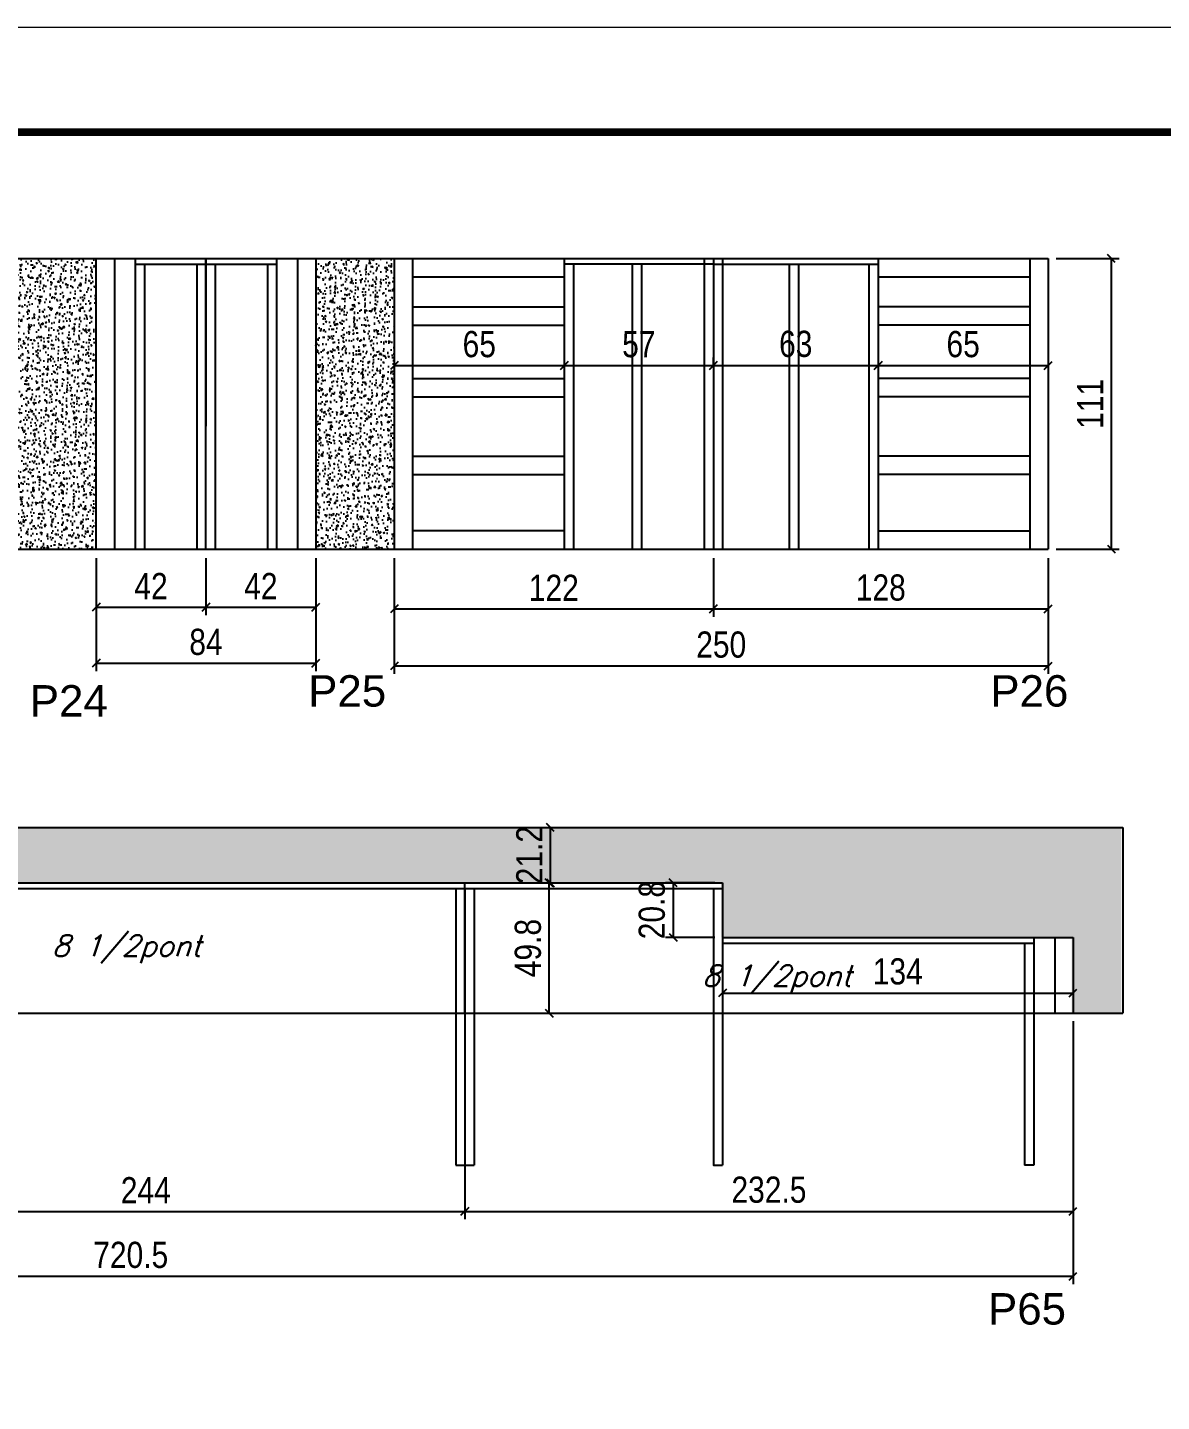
# Model space of a CAD drawing. Extents: x -21493 to -15213, y -12134 to 11887.
# Drawn here: x -19380 to -18946, y 6768 to 7293 of the extents above; entities that cross this region are included whole.
import ezdxf

# ---------------------------------------------------------------- set-up
doc = ezdxf.new("R2010")
doc.units = 0
doc.linetypes.add('DASHED', pattern=[0.75, 0.5, -0.25])
for name, color, linetype in [('5', 5, 'Continuous'), ('COTA', 241, 'Continuous'), ('Painéis', 200, 'Continuous'), ('SARR_2.2x7', 40, 'Continuous'), ('SARR_3.5x7', 81, 'Continuous'), ('texto', 7, 'Continuous')]:
    doc.layers.add(name, color=color, linetype=linetype)
doc.layers.add('Folhas', color=255, linetype='Continuous', lineweight=9)
doc.layers.add('SARRAFO DE PRESSAO', color=251, linetype='DASHED', lineweight=9)
doc.styles.add('COTA TECNICA', font='techl___.ttf', dxfattribs={"height": 10})
doc.styles.add('Romans', font='romans.shx')
doc.styles.get("Standard").update_dxf_attribs({"font": 'arial.ttf'})
doc.dimstyles.new('PAINEL', dxfattribs={"dimtxt": 10, "dimasz": 3, "dimexe": 3, "dimexo": 3, "dimgap": 3, "dimtad": 1, "dimdec": 1, "dimzin": 12, "dimdsep": 46, "dimtxsty": 'COTA TECNICA', "dimblk1": 'OBLIQUE', "dimblk2": 'OBLIQUE', "dimsah": 1, "dimcen": 0.9, "dimclrd": 4, "dimclre": 4, "dimclrt": 240, "dimadec": 1, "dimazin": 3, "dimtfac": 1, "dimtdec": 1, "dimtmove": 0, "dimatfit": 3, "dimfxl": 1, "dimtolj": 1, "dimtzin": 12, "dimarcsym": 0})
pattern_1 = [(50, (-160229.1976, -26012.162), (5.46554007, -0.47817257), [0.5715, -6.2865]), (355, (-160229.1976, -26012.162), (-1.05730264, 5.73170536), [0.4572, -5.02921753]), (100.4514447, (-160228.742, -26012.202), (4.40823741, 5.25353256), [0.48570026, -5.34270734]), (46.1842, (-160229.1976, -26010.638), (8.13237123, -1.26126984), [0.85725, -9.42975]), (96.6355576, (-160228.52, -26010.743), (7.122124, 7.42278374), [0.7285507, -8.01406824]), (351.184151, (-160229.198, -26010.638), (7.122124, 7.42278374), [0.685799, -7.54379196]), (21, (-160228.4356, -26011.019), (4.54843174, -3.06795595), [0.5715, -6.2865]), (326, (-160228.4356, -26011.019), (1.85406085, 5.52563898), [0.4572, -5.0292]), (71.451445, (-160228.0566, -26011.2747), (6.40249258, 2.45768307), [0.48570026, -5.34269813]), (37.5, (-160229.1976, -26012.162), (0.092658098, 2.536651166), [0, -4.96824, 0, -5.1054, 0, -5.04825]), (7.5, (-160229.1976, -26012.162), (2.004589875, 3.005417245), [0, -2.91084, 0, -4.85394, 0, -1.92405]), (327.5, (-160230.8969, -26012.162), (4.067717855, -0.17186232), [0, -1.905, 0, -5.9436, 0, -7.8867]), (317.5, (-160231.659, -26012.162), (4.44387544, 0.76279473), [0, -2.4765, 0, -3.94716, 0, -5.6007])]

# ---------------------------------------------------------------- blocks, each defined once
blk = doc.blocks.new('_Oblique')
at = {"color": 0, "linetype": 'ByBlock', "lineweight": -2}
blk.add_line((-0.5, -0.5), (0.5, 0.5), dxfattribs=at)
blk = doc.blocks.new('*D47')
at = {"layer": 'COTA', "color": 4, "linetype": 'ByBlock', "lineweight": -2, "transparency": 16777216}
for p, q in [((-19353.68, 7090.13), (-19353.68, 7068.43)), ((-19311.68, 7090.13), (-19311.68, 7068.43)), ((-19353.68, 7071.43), (-19311.68, 7071.43))]:
    blk.add_line(p, q, dxfattribs=at)
at = {"layer": 'Defpoints', "color": 0, "linetype": 'ByBlock', "transparency": 16777216}
for p in [(-19353.68, 7093.13), (-19311.68, 7093.13), (-19311.68, 7071.43)]:
    blk.add_point(p, dxfattribs=at)
at = {"layer": 'COTA', "color": 4, "linetype": 'ByBlock', "lineweight": -2, "transparency": 16777216, "xscale": 3, "yscale": 3, "zscale": 3, "rotation": 180}
blk.add_blockref('_Oblique', (-19353.68, 7071.43), dxfattribs=at)
at = {"layer": 'COTA', "color": 4, "linetype": 'ByBlock', "lineweight": -2, "transparency": 16777216, "xscale": 3, "yscale": 3, "zscale": 3}
blk.add_blockref('_Oblique', (-19311.68, 7071.43), dxfattribs=at)
at = {"layer": 'COTA', "color": 240, "linetype": 'ByBlock', "transparency": 16777216, "insert": (-19332.68, 7079.5), "char_height": 10, "attachment_point": 5, "style": 'COTA TECNICA'}
blk.add_mtext('\\A1;42', dxfattribs=at)
blk = doc.blocks.new('*D48')
at = {"layer": 'COTA', "color": 4, "linetype": 'ByBlock', "lineweight": -2, "transparency": 16777216}
for p, q in [((-19311.68, 7090.13), (-19311.68, 7068.43)), ((-19269.68, 7090.13), (-19269.68, 7068.43)), ((-19311.68, 7071.43), (-19269.68, 7071.43))]:
    blk.add_line(p, q, dxfattribs=at)
at = {"layer": 'Defpoints', "color": 0, "linetype": 'ByBlock', "transparency": 16777216}
for p in [(-19311.68, 7093.13), (-19269.68, 7093.13), (-19269.68, 7071.43)]:
    blk.add_point(p, dxfattribs=at)
at = {"layer": 'COTA', "color": 4, "linetype": 'ByBlock', "lineweight": -2, "transparency": 16777216, "xscale": 3, "yscale": 3, "zscale": 3, "rotation": 180}
blk.add_blockref('_Oblique', (-19311.68, 7071.43), dxfattribs=at)
at = {"layer": 'COTA', "color": 4, "linetype": 'ByBlock', "lineweight": -2, "transparency": 16777216, "xscale": 3, "yscale": 3, "zscale": 3}
blk.add_blockref('_Oblique', (-19269.68, 7071.43), dxfattribs=at)
at = {"layer": 'COTA', "color": 240, "linetype": 'ByBlock', "transparency": 16777216, "insert": (-19290.68, 7079.5), "char_height": 10, "attachment_point": 5, "style": 'COTA TECNICA'}
blk.add_mtext('\\A1;42', dxfattribs=at)
blk = doc.blocks.new('*D49')
at = {"layer": 'COTA', "color": 4, "linetype": 'ByBlock', "lineweight": -2, "transparency": 16777216}
for p, q in [((-18986.68, 7204.65), (-18962.53, 7204.65)), ((-18965.53, 7204.65), (-18965.53, 7093.65)), ((-18986.68, 7093.65), (-18962.53, 7093.65))]:
    blk.add_line(p, q, dxfattribs=at)
at = {"layer": 'Defpoints', "color": 0, "linetype": 'ByBlock', "transparency": 16777216}
for p in [(-18989.68, 7204.65), (-18989.68, 7093.65), (-18965.53, 7093.65)]:
    blk.add_point(p, dxfattribs=at)
at = {"layer": 'COTA', "color": 4, "linetype": 'ByBlock', "lineweight": -2, "transparency": 16777216, "xscale": 3, "yscale": 3, "zscale": 3}
for p, rotation in [((-18965.53, 7204.65), 90), ((-18965.53, 7093.65), 270)]:
    blk.add_blockref('_Oblique', p, dxfattribs=dict(at, rotation=rotation))
at = {"layer": 'COTA', "color": 240, "linetype": 'ByBlock', "transparency": 16777216, "insert": (-18973.59, 7149.15), "char_height": 10, "attachment_point": 5, "rotation": 90, "style": 'COTA TECNICA'}
blk.add_mtext('\\A1;111', dxfattribs=at)
blk = doc.blocks.new('*D50')
at = {"layer": 'COTA', "color": 4, "linetype": 'ByBlock', "lineweight": -2, "transparency": 16777216}
for p, q in [((-19239.68, 7090.13), (-19239.68, 7067.79)), ((-19117.68, 7090.13), (-19117.68, 7067.79)), ((-19239.68, 7070.79), (-19117.68, 7070.79))]:
    blk.add_line(p, q, dxfattribs=at)
at = {"layer": 'Defpoints', "color": 0, "linetype": 'ByBlock', "transparency": 16777216}
for p in [(-19239.68, 7093.13), (-19117.68, 7093.13), (-19117.68, 7070.79)]:
    blk.add_point(p, dxfattribs=at)
at = {"layer": 'COTA', "color": 4, "linetype": 'ByBlock', "lineweight": -2, "transparency": 16777216, "xscale": 3, "yscale": 3, "zscale": 3, "rotation": 180}
blk.add_blockref('_Oblique', (-19239.68, 7070.79), dxfattribs=at)
at = {"layer": 'COTA', "color": 4, "linetype": 'ByBlock', "lineweight": -2, "transparency": 16777216, "xscale": 3, "yscale": 3, "zscale": 3}
blk.add_blockref('_Oblique', (-19117.68, 7070.79), dxfattribs=at)
at = {"layer": 'COTA', "color": 240, "linetype": 'ByBlock', "transparency": 16777216, "insert": (-19178.68, 7078.84), "char_height": 10, "attachment_point": 5, "style": 'COTA TECNICA'}
blk.add_mtext('\\A1;122', dxfattribs=at)
blk = doc.blocks.new('*D51')
at = {"layer": 'COTA', "color": 4, "linetype": 'ByBlock', "lineweight": -2, "transparency": 16777216}
for p, q in [((-19117.68, 7090.13), (-19117.68, 7067.79)), ((-18989.68, 7090.13), (-18989.68, 7067.79)), ((-19117.68, 7070.79), (-18989.68, 7070.79))]:
    blk.add_line(p, q, dxfattribs=at)
at = {"layer": 'Defpoints', "color": 0, "linetype": 'ByBlock', "transparency": 16777216}
for p in [(-19117.68, 7093.13), (-18989.68, 7093.13), (-18989.68, 7070.79)]:
    blk.add_point(p, dxfattribs=at)
at = {"layer": 'COTA', "color": 4, "linetype": 'ByBlock', "lineweight": -2, "transparency": 16777216, "xscale": 3, "yscale": 3, "zscale": 3, "rotation": 180}
blk.add_blockref('_Oblique', (-19117.68, 7070.79), dxfattribs=at)
at = {"layer": 'COTA', "color": 4, "linetype": 'ByBlock', "lineweight": -2, "transparency": 16777216, "xscale": 3, "yscale": 3, "zscale": 3}
blk.add_blockref('_Oblique', (-18989.68, 7070.79), dxfattribs=at)
at = {"layer": 'COTA', "color": 240, "linetype": 'ByBlock', "transparency": 16777216, "insert": (-19053.68, 7078.88), "char_height": 10, "attachment_point": 5, "style": 'COTA TECNICA'}
blk.add_mtext('\\A1;128', dxfattribs=at)
blk = doc.blocks.new('*D53')
at = {"layer": 'COTA', "color": 4, "linetype": 'ByBlock', "lineweight": -2, "transparency": 16777216}
for p, q in [((-19353.68, 7090.13), (-19353.68, 7047.02)), ((-19269.68, 7090.13), (-19269.68, 7047.02)), ((-19353.68, 7050.02), (-19269.68, 7050.02))]:
    blk.add_line(p, q, dxfattribs=at)
at = {"layer": 'Defpoints', "color": 0, "linetype": 'ByBlock', "transparency": 16777216}
for p in [(-19353.68, 7093.13), (-19269.68, 7093.13), (-19269.68, 7050.02)]:
    blk.add_point(p, dxfattribs=at)
at = {"layer": 'COTA', "color": 4, "linetype": 'ByBlock', "lineweight": -2, "transparency": 16777216, "xscale": 3, "yscale": 3, "zscale": 3, "rotation": 180}
blk.add_blockref('_Oblique', (-19353.68, 7050.02), dxfattribs=at)
at = {"layer": 'COTA', "color": 4, "linetype": 'ByBlock', "lineweight": -2, "transparency": 16777216, "xscale": 3, "yscale": 3, "zscale": 3}
blk.add_blockref('_Oblique', (-19269.68, 7050.02), dxfattribs=at)
at = {"layer": 'COTA', "color": 240, "linetype": 'ByBlock', "transparency": 16777216, "insert": (-19311.68, 7058.12), "char_height": 10, "attachment_point": 5, "style": 'COTA TECNICA'}
blk.add_mtext('\\A1;84', dxfattribs=at)
blk = doc.blocks.new('*D54')
at = {"layer": 'COTA', "color": 4, "linetype": 'ByBlock', "lineweight": -2, "transparency": 16777216}
for p, q in [((-19239.68, 7090.13), (-19239.68, 7045.98)), ((-18989.68, 7090.13), (-18989.68, 7045.98)), ((-19239.68, 7048.98), (-18989.68, 7048.98))]:
    blk.add_line(p, q, dxfattribs=at)
at = {"layer": 'Defpoints', "color": 0, "linetype": 'ByBlock', "transparency": 16777216}
for p in [(-19239.68, 7093.13), (-18989.68, 7093.13), (-18989.68, 7048.98)]:
    blk.add_point(p, dxfattribs=at)
at = {"layer": 'COTA', "color": 4, "linetype": 'ByBlock', "lineweight": -2, "transparency": 16777216, "xscale": 3, "yscale": 3, "zscale": 3, "rotation": 180}
blk.add_blockref('_Oblique', (-19239.68, 7048.98), dxfattribs=at)
at = {"layer": 'COTA', "color": 4, "linetype": 'ByBlock', "lineweight": -2, "transparency": 16777216, "xscale": 3, "yscale": 3, "zscale": 3}
blk.add_blockref('_Oblique', (-18989.68, 7048.98), dxfattribs=at)
at = {"layer": 'COTA', "color": 240, "linetype": 'ByBlock', "transparency": 16777216, "insert": (-19114.68, 7057.09), "char_height": 10, "attachment_point": 5, "style": 'COTA TECNICA'}
blk.add_mtext('\\A1;250', dxfattribs=at)
blk = doc.blocks.new('*D601')
at = {"layer": 'COTA', "color": 4, "lineweight": -2, "ltscale": 25, "transparency": 16777216}
for p, q in [((-19239.68, 7177.69), (-19239.68, 7160.78)), ((-19174.68, 7176.15), (-19174.68, 7160.78)), ((-19239.68, 7163.78), (-19174.68, 7163.78))]:
    blk.add_line(p, q, dxfattribs=at)
at = {"layer": 'Defpoints', "color": 0, "ltscale": 25, "transparency": 16777216}
for p in [(-19239.68, 7180.69), (-19174.68, 7179.15), (-19174.68, 7163.78)]:
    blk.add_point(p, dxfattribs=at)
at = {"layer": 'COTA', "color": 4, "lineweight": -2, "ltscale": 25, "transparency": 16777216, "xscale": 3, "yscale": 3, "zscale": 3, "rotation": 180}
blk.add_blockref('_Oblique', (-19239.68, 7163.78), dxfattribs=at)
at = {"layer": 'COTA', "color": 4, "lineweight": -2, "ltscale": 25, "transparency": 16777216, "xscale": 3, "yscale": 3, "zscale": 3}
blk.add_blockref('_Oblique', (-19174.68, 7163.78), dxfattribs=at)
at = {"layer": 'COTA', "color": 240, "ltscale": 25, "transparency": 16777216, "insert": (-19207.18, 7171.89), "char_height": 10, "attachment_point": 5, "style": 'COTA TECNICA'}
blk.add_mtext('\\A1;65', dxfattribs=at)
blk = doc.blocks.new('*D602')
at = {"layer": 'COTA', "color": 4, "lineweight": -2, "ltscale": 25, "transparency": 16777216}
for p, q in [((-19174.68, 7176.15), (-19174.68, 7160.78)), ((-19117.68, 7163.65), (-19117.68, 7166.78)), ((-19174.68, 7163.78), (-19117.68, 7163.78))]:
    blk.add_line(p, q, dxfattribs=at)
at = {"layer": 'Defpoints', "color": 0, "ltscale": 25, "transparency": 16777216}
for p in [(-19174.68, 7179.15), (-19117.68, 7163.78), (-19117.68, 7160.65)]:
    blk.add_point(p, dxfattribs=at)
at = {"layer": 'COTA', "color": 4, "lineweight": -2, "ltscale": 25, "transparency": 16777216, "xscale": 3, "yscale": 3, "zscale": 3, "rotation": 180}
blk.add_blockref('_Oblique', (-19174.68, 7163.78), dxfattribs=at)
at = {"layer": 'COTA', "color": 4, "lineweight": -2, "ltscale": 25, "transparency": 16777216, "xscale": 3, "yscale": 3, "zscale": 3}
blk.add_blockref('_Oblique', (-19117.68, 7163.78), dxfattribs=at)
at = {"layer": 'COTA', "color": 240, "ltscale": 25, "transparency": 16777216, "insert": (-19146.18, 7171.89), "char_height": 10, "attachment_point": 5, "style": 'COTA TECNICA'}
blk.add_mtext('\\A1;57', dxfattribs=at)
blk = doc.blocks.new('*D603')
at = {"layer": 'COTA', "color": 4, "lineweight": -2, "ltscale": 25, "transparency": 16777216}
for p, q in [((-19117.68, 7163.65), (-19117.68, 7166.78)), ((-19054.68, 7166.78), (-19054.68, 7166.78)), ((-19117.68, 7163.78), (-19054.68, 7163.78))]:
    blk.add_line(p, q, dxfattribs=at)
at = {"layer": 'Defpoints', "color": 0, "ltscale": 25, "transparency": 16777216}
for p in [(-19054.68, 7163.78), (-19054.68, 7163.78), (-19117.68, 7160.65)]:
    blk.add_point(p, dxfattribs=at)
at = {"layer": 'COTA', "color": 4, "lineweight": -2, "ltscale": 25, "transparency": 16777216, "xscale": 3, "yscale": 3, "zscale": 3, "rotation": 180}
blk.add_blockref('_Oblique', (-19117.68, 7163.78), dxfattribs=at)
at = {"layer": 'COTA', "color": 4, "lineweight": -2, "ltscale": 25, "transparency": 16777216, "xscale": 3, "yscale": 3, "zscale": 3}
blk.add_blockref('_Oblique', (-19054.68, 7163.78), dxfattribs=at)
at = {"layer": 'COTA', "color": 240, "ltscale": 25, "transparency": 16777216, "insert": (-19086.18, 7171.99), "char_height": 10, "attachment_point": 5, "style": 'COTA TECNICA'}
blk.add_mtext('\\A1;63', dxfattribs=at)
blk = doc.blocks.new('*D604')
at = {"layer": 'COTA', "color": 4, "lineweight": -2, "ltscale": 25, "transparency": 16777216}
for p, q in [((-19054.68, 7166.78), (-19054.68, 7166.78)), ((-19054.68, 7163.78), (-18989.68, 7163.78))]:
    blk.add_line(p, q, dxfattribs=at)
at = {"layer": 'Defpoints', "color": 0, "ltscale": 25, "transparency": 16777216}
for p in [(-19054.68, 7163.78), (-18989.68, 7163.78), (-18989.68, 7163.78)]:
    blk.add_point(p, dxfattribs=at)
at = {"layer": 'COTA', "color": 4, "lineweight": -2, "ltscale": 25, "transparency": 16777216, "xscale": 3, "yscale": 3, "zscale": 3, "rotation": 180}
blk.add_blockref('_Oblique', (-19054.68, 7163.78), dxfattribs=at)
at = {"layer": 'COTA', "color": 4, "lineweight": -2, "ltscale": 25, "transparency": 16777216, "xscale": 3, "yscale": 3, "zscale": 3}
blk.add_blockref('_Oblique', (-18989.68, 7163.78), dxfattribs=at)
at = {"layer": 'COTA', "color": 240, "ltscale": 25, "transparency": 16777216, "insert": (-19022.18, 7171.89), "char_height": 10, "attachment_point": 5, "style": 'COTA TECNICA'}
blk.add_mtext('\\A1;65', dxfattribs=at)
blk = doc.blocks.new('*D606')
at = {"layer": 'COTA', "color": 4, "lineweight": -2, "ltscale": 25, "transparency": 16777216}
for p, q in [((-19456.68, 6913.29), (-19456.68, 6837.6)), ((-19212.68, 6913.29), (-19212.68, 6837.6)), ((-19456.68, 6840.6), (-19212.68, 6840.6))]:
    blk.add_line(p, q, dxfattribs=at)
at = {"layer": 'Defpoints', "color": 0, "ltscale": 25, "transparency": 16777216}
for p in [(-19456.68, 6916.29), (-19212.68, 6916.29), (-19212.68, 6840.6)]:
    blk.add_point(p, dxfattribs=at)
at = {"layer": 'COTA', "color": 4, "lineweight": -2, "ltscale": 25, "transparency": 16777216, "xscale": 3, "yscale": 3, "zscale": 3, "rotation": 180}
blk.add_blockref('_Oblique', (-19456.68, 6840.6), dxfattribs=at)
at = {"layer": 'COTA', "color": 4, "lineweight": -2, "ltscale": 25, "transparency": 16777216, "xscale": 3, "yscale": 3, "zscale": 3}
blk.add_blockref('_Oblique', (-19212.68, 6840.6), dxfattribs=at)
at = {"layer": 'COTA', "color": 240, "ltscale": 25, "transparency": 16777216, "insert": (-19334.68, 6848.67), "char_height": 10, "attachment_point": 5, "style": 'COTA TECNICA'}
blk.add_mtext('\\A1;244', dxfattribs=at)
blk = doc.blocks.new('*D607')
at = {"layer": 'COTA', "color": 4, "lineweight": -2, "ltscale": 25, "transparency": 16777216}
for p, q in [((-19212.68, 6913.29), (-19212.68, 6837.6)), ((-18980.18, 6913.29), (-18980.18, 6837.6)), ((-19212.68, 6840.6), (-18980.18, 6840.6))]:
    blk.add_line(p, q, dxfattribs=at)
at = {"layer": 'Defpoints', "color": 0, "ltscale": 25, "transparency": 16777216}
for p in [(-19212.68, 6916.29), (-18980.18, 6916.29), (-18980.18, 6840.6)]:
    blk.add_point(p, dxfattribs=at)
at = {"layer": 'COTA', "color": 4, "lineweight": -2, "ltscale": 25, "transparency": 16777216, "xscale": 3, "yscale": 3, "zscale": 3, "rotation": 180}
blk.add_blockref('_Oblique', (-19212.68, 6840.6), dxfattribs=at)
at = {"layer": 'COTA', "color": 4, "lineweight": -2, "ltscale": 25, "transparency": 16777216, "xscale": 3, "yscale": 3, "zscale": 3}
blk.add_blockref('_Oblique', (-18980.18, 6840.6), dxfattribs=at)
at = {"layer": 'COTA', "color": 240, "ltscale": 25, "transparency": 16777216, "insert": (-19096.43, 6848.82), "char_height": 10, "attachment_point": 5, "style": 'COTA TECNICA'}
blk.add_mtext('\\A1;232.5', dxfattribs=at)
blk = doc.blocks.new('*D608')
at = {"layer": 'COTA', "color": 4, "lineweight": -2, "ltscale": 25, "transparency": 16777216}
for p, q in [((-19114.18, 6942.29), (-19114.18, 6921)), ((-18980.18, 6942.29), (-18980.18, 6921)), ((-19114.18, 6924), (-18980.18, 6924))]:
    blk.add_line(p, q, dxfattribs=at)
at = {"layer": 'Defpoints', "color": 0, "ltscale": 25, "transparency": 16777216}
for p in [(-19114.18, 6945.29), (-18980.18, 6945.29), (-18980.18, 6924)]:
    blk.add_point(p, dxfattribs=at)
at = {"layer": 'COTA', "color": 4, "lineweight": -2, "ltscale": 25, "transparency": 16777216, "xscale": 3, "yscale": 3, "zscale": 3, "rotation": 180}
blk.add_blockref('_Oblique', (-19114.18, 6924), dxfattribs=at)
at = {"layer": 'COTA', "color": 4, "lineweight": -2, "ltscale": 25, "transparency": 16777216, "xscale": 3, "yscale": 3, "zscale": 3}
blk.add_blockref('_Oblique', (-18980.18, 6924), dxfattribs=at)
at = {"layer": 'COTA', "color": 240, "ltscale": 25, "transparency": 16777216, "insert": (-19047.18, 6932.22), "char_height": 10, "attachment_point": 5, "style": 'COTA TECNICA'}
blk.add_mtext('\\A1;134', dxfattribs=at)
blk = doc.blocks.new('*D609')
at = {"layer": 'COTA', "color": 4, "lineweight": -2, "ltscale": 25, "transparency": 16777216}
for p, q in [((-19117.18, 6966.09), (-19136.04, 6966.09)), ((-19133.04, 6966.09), (-19133.04, 6945.29)), ((-19117.18, 6945.29), (-19136.04, 6945.29))]:
    blk.add_line(p, q, dxfattribs=at)
at = {"layer": 'Defpoints', "color": 0, "ltscale": 25, "transparency": 16777216}
for p in [(-19114.18, 6966.09), (-19133.04, 6945.29), (-19114.18, 6945.29)]:
    blk.add_point(p, dxfattribs=at)
at = {"layer": 'COTA', "color": 4, "lineweight": -2, "ltscale": 25, "transparency": 16777216, "xscale": 3, "yscale": 3, "zscale": 3}
for p, rotation in [((-19133.04, 6966.09), 90), ((-19133.04, 6945.29), 270)]:
    blk.add_blockref('_Oblique', p, dxfattribs=dict(at, rotation=rotation))
at = {"layer": 'COTA', "color": 240, "ltscale": 25, "transparency": 16777216, "insert": (-19141.17, 6955.69), "char_height": 10, "attachment_point": 5, "rotation": 90, "style": 'COTA TECNICA'}
blk.add_mtext('\\A1;20.8', dxfattribs=at)
blk = doc.blocks.new('*D611')
at = {"layer": 'COTA', "color": 4, "lineweight": -2, "ltscale": 25, "transparency": 16777216}
for p, q in [((-19209.68, 6966.09), (-19177.45, 6966.09)), ((-19180.45, 6916.29), (-19180.45, 6966.09)), ((-19209.68, 6916.29), (-19177.45, 6916.29))]:
    blk.add_line(p, q, dxfattribs=at)
at = {"layer": 'Defpoints', "color": 0, "ltscale": 25, "transparency": 16777216}
for p in [(-19212.68, 6966.09), (-19180.45, 6966.09), (-19212.68, 6916.29)]:
    blk.add_point(p, dxfattribs=at)
at = {"layer": 'COTA', "color": 4, "lineweight": -2, "ltscale": 25, "transparency": 16777216, "xscale": 3, "yscale": 3, "zscale": 3}
for p, rotation in [((-19180.45, 6966.09), 90), ((-19180.45, 6916.29), 270)]:
    blk.add_blockref('_Oblique', p, dxfattribs=dict(at, rotation=rotation))
at = {"layer": 'COTA', "color": 240, "ltscale": 25, "transparency": 16777216, "insert": (-19188.55, 6941.19), "char_height": 10, "attachment_point": 5, "rotation": 90, "style": 'COTA TECNICA'}
blk.add_mtext('\\A1;49.8', dxfattribs=at)
blk = doc.blocks.new('*D612')
at = {"layer": 'COTA', "color": 4, "lineweight": -2, "ltscale": 25, "transparency": 16777216}
for p, q in [((-19180, 6966.09), (-19180, 6987.29)), ((-19177, 6987.29), (-19177, 6987.29)), ((-19209.68, 6966.09), (-19177, 6966.09))]:
    blk.add_line(p, q, dxfattribs=at)
at = {"layer": 'Defpoints', "color": 0, "ltscale": 25, "transparency": 16777216}
for p in [(-19180, 6987.29), (-19180, 6987.29), (-19212.68, 6966.09)]:
    blk.add_point(p, dxfattribs=at)
at = {"layer": 'COTA', "color": 4, "lineweight": -2, "ltscale": 25, "transparency": 16777216, "xscale": 3, "yscale": 3, "zscale": 3}
for p, rotation in [((-19180, 6987.29), 90), ((-19180, 6966.09), 270)]:
    blk.add_blockref('_Oblique', p, dxfattribs=dict(at, rotation=rotation))
at = {"layer": 'COTA', "color": 240, "ltscale": 25, "transparency": 16777216, "insert": (-19188.06, 6976.69), "char_height": 10, "attachment_point": 5, "rotation": 90, "style": 'COTA TECNICA'}
blk.add_mtext('\\A1;21.2', dxfattribs=at)
blk = doc.blocks.new('*D613')
at = {"layer": 'COTA', "color": 4, "lineweight": -2, "ltscale": 25, "transparency": 16777216}
for p, q in [((-19700.68, 6913.29), (-19700.68, 6812.79)), ((-18980.18, 6913.29), (-18980.18, 6812.79)), ((-19700.68, 6815.79), (-18980.18, 6815.79))]:
    blk.add_line(p, q, dxfattribs=at)
at = {"layer": 'Defpoints', "color": 0, "ltscale": 25, "transparency": 16777216}
for p in [(-19700.68, 6916.29), (-18980.18, 6916.29), (-18980.18, 6815.79)]:
    blk.add_point(p, dxfattribs=at)
at = {"layer": 'COTA', "color": 4, "lineweight": -2, "ltscale": 25, "transparency": 16777216, "xscale": 3, "yscale": 3, "zscale": 3, "rotation": 180}
blk.add_blockref('_Oblique', (-19700.68, 6815.79), dxfattribs=at)
at = {"layer": 'COTA', "color": 4, "lineweight": -2, "ltscale": 25, "transparency": 16777216, "xscale": 3, "yscale": 3, "zscale": 3}
blk.add_blockref('_Oblique', (-18980.18, 6815.79), dxfattribs=at)
at = {"layer": 'COTA', "color": 240, "ltscale": 25, "transparency": 16777216, "insert": (-19340.43, 6823.9), "char_height": 10, "attachment_point": 5, "style": 'COTA TECNICA'}
blk.add_mtext('\\A1;720.5', dxfattribs=at)
blk = doc.blocks.new('9999999999')
at = {"layer": 'Folhas'}
blk.add_lwpolyline([(98138.98, 34190.21), (99623.98, 34190.21), (99623.98, 35240.21), (98138.98, 35240.21)], close=True, dxfattribs=at)
at = {"layer": 'Folhas', "color": 30, "const_width": 3}
blk.add_lwpolyline([(98213.98, 34230.21), (99583.98, 34230.21), (99583.98, 35200.21), (98213.98, 35200.21)], close=True, dxfattribs=at)

msp = doc.modelspace()

# ---------------------------------------------------------------- hatches: boundary and pattern name
at = {"layer": 'COTA', "linetype": 'ByBlock'}
h = msp.add_hatch(dxfattribs=at)
h.set_pattern_fill('AR-CONC', color=256, scale=0.03)
h.set_pattern_definition(pattern_1)
h.paths.add_polyline_path([(-19383.68, 7093.65), (-19353.68, 7093.65), (-19353.68, 7204.65), (-19383.68, 7204.65)])
h = msp.add_hatch(dxfattribs=at)
h.set_pattern_fill('AR-CONC', color=256, scale=0.03)
h.set_pattern_definition(pattern_1)
h.paths.add_polyline_path([(-19239.68, 7204.65), (-19269.68, 7204.65), (-19269.68, 7093.65), (-19239.68, 7093.65)])
h = msp.add_hatch(dxfattribs=at)
h.set_pattern_fill('AR-CONC', color=256, scale=0.03)
h.set_pattern_definition([(50, (-160132.5417, -17052.061), (5.46554007, -0.47817257), [0.5715, -6.2865]), (355, (-160132.5417, -17052.061), (-1.05730264, 5.73170536), [0.4572, -5.02921753]), (100.4514447, (-160132.086, -17052.101), (4.40823741, 5.25353256), [0.48570026, -5.34270734]), (46.1842, (-160132.542, -17050.537), (8.13237123, -1.26126984), [0.85725, -9.42975]), (96.6355576, (-160131.864, -17050.642), (7.122124, 7.42278374), [0.7285507, -8.01406824]), (351.184151, (-160132.542, -17050.537), (7.122124, 7.42278374), [0.685799, -7.54379196]), (21, (-160131.7797, -17050.918), (4.54843174, -3.06795595), [0.5715, -6.2865]), (326, (-160131.7797, -17050.918), (1.85406085, 5.52563898), [0.4572, -5.0292]), (71.451445, (-160131.4006, -17051.1737), (6.40249258, 2.45768307), [0.48570026, -5.34269813]), (37.5, (-160132.5417, -17052.061), (0.092658098, 2.536651166), [0, -4.96824, 0, -5.1054, 0, -5.04825]), (7.5, (-160132.5417, -17052.061), (2.004589875, 3.005417245), [0, -2.91084, 0, -4.85394, 0, -1.92405]), (327.5, (-160134.241, -17052.061), (4.067717855, -0.17186232), [0, -1.905, 0, -5.9436, 0, -7.8867]), (317.5, (-160135.003, -17052.061), (4.44387544, 0.76279473), [0, -2.4765, 0, -3.94716, 0, -5.6007])])
h.paths.add_polyline_path([(-18961.68, 6987.29), (-19700.68, 6987.29), (-19700.68, 6966.09), (-19114.68, 6966.09), (-19114.68, 6945.29), (-18980.68, 6945.29), (-18980.68, 6916.29), (-18961.68, 6916.29)])

# ---------------------------------------------------------------- linework, layer by layer
for p, q in [((-19383.68, 7204.65), (-19353.68, 7204.65)), ((-19269.68, 7204.65), (-19239.68, 7204.65)), ((-19383.68, 7093.65), (-19353.68, 7093.65)), ((-19269.68, 7093.65), (-19239.68, 7093.65)), ((-19700.68, 6987.29), (-19114.18, 6987.29)), ((-19114.18, 6987.29), (-18980.18, 6987.29)), ((-18980.18, 6987.29), (-18961.18, 6987.29)), ((-18961.18, 6987.29), (-18961.18, 6916.29)), ((-18980.18, 6916.29), (-18961.18, 6916.29))]:
    msp.add_line(p, q, dxfattribs=at)
at = {"layer": 'Painéis', "linetype": 'ByBlock'}
for p, q in [((-19353.68, 7204.65), (-19311.68, 7204.65)), ((-19353.68, 7093.65), (-19353.68, 7204.65)), ((-19311.68, 7204.65), (-19311.68, 7140.65)), ((-19311.68, 7204.65), (-19269.68, 7204.65)), ((-19311.68, 7093.65), (-19311.68, 7204.65)), ((-19269.68, 7204.65), (-19269.68, 7093.65)), ((-19353.68, 7093.65), (-19269.68, 7093.65))]:
    msp.add_line(p, q, dxfattribs=at)
at = {"layer": 'Painéis'}
for p, q in [((-19239.68, 7204.65), (-19117.68, 7204.65)), ((-19239.68, 7204.65), (-19239.68, 7093.65)), ((-19117.68, 7204.65), (-18989.68, 7204.65)), ((-19117.68, 7204.65), (-19117.68, 7160.65)), ((-19117.68, 7204.65), (-19117.68, 7093.65)), ((-18989.68, 7204.65), (-18989.68, 7093.65)), ((-19239.68, 7093.65), (-18989.68, 7093.65)), ((-19700.68, 6966.09), (-19114.18, 6966.09)), ((-19114.18, 6945.29), (-18980.18, 6945.29)), ((-19700.68, 6916.29), (-19114.18, 6916.29)), ((-19114.18, 6916.29), (-18980.18, 6916.29))]:
    msp.add_line(p, q, dxfattribs=at)
at = {"layer": 'Painéis', "ltscale": 25}
for p, q in [((-18989.68, 7160.65), (-18989.68, 7140.65)), ((-19212.68, 6916.29), (-19212.68, 6966.09)), ((-19114.18, 6966.09), (-19114.18, 6945.29)), ((-18980.18, 6945.29), (-18980.18, 6916.29))]:
    msp.add_line(p, q, dxfattribs=at)
at = {"layer": 'SARR_2.2x7', "linetype": 'Continuous', "ltscale": 50}
for p, q in [((-19346.68, 7204.65), (-19346.68, 7093.65)), ((-19276.68, 7204.65), (-19276.68, 7093.65)), ((-19232.68, 7204.65), (-19232.68, 7093.65)), ((-18996.68, 7204.65), (-18996.68, 7093.65)), ((-19338.68, 7202.45), (-19311.68, 7202.45)), ((-19311.68, 7202.45), (-19284.68, 7202.45)), ((-19117.68, 7202.45), (-19174.68, 7202.45)), ((-19117.68, 7202.45), (-19054.68, 7202.45)), ((-19232.68, 7197.65), (-19174.68, 7197.65)), ((-19054.68, 7197.65), (-18996.68, 7197.65)), ((-19232.68, 7186.15), (-19174.68, 7186.15)), ((-18996.68, 7186.15), (-19054.68, 7186.15)), ((-19232.68, 7179.15), (-19174.68, 7179.15)), ((-18996.68, 7179.15), (-19054.68, 7179.15)), ((-19232.68, 7158.8), (-19174.68, 7158.8)), ((-18996.68, 7158.8), (-19054.68, 7158.8)), ((-19232.68, 7151.8), (-19174.68, 7151.8)), ((-18996.68, 7151.8), (-19054.68, 7151.8)), ((-19232.68, 7129.15), (-19174.68, 7129.15)), ((-18996.68, 7129.15), (-19054.68, 7129.15)), ((-19232.68, 7122.15), (-19174.68, 7122.15)), ((-18996.68, 7122.15), (-19054.68, 7122.15)), ((-19174.68, 7100.65), (-19232.68, 7100.65)), ((-19054.68, 7100.65), (-18996.68, 7100.65))]:
    msp.add_line(p, q, dxfattribs=at)
at = {"layer": 'SARR_2.2x7', "linetype": 'Continuous'}
for p, q in [((-19456.68, 6963.89), (-19212.68, 6963.89)), ((-19212.68, 6963.89), (-19114.18, 6963.89)), ((-19114.18, 6943.09), (-18995.18, 6943.09)), ((-18987.18, 6945.29), (-18987.18, 6916.29))]:
    msp.add_line(p, q, dxfattribs=at)
at = {"layer": 'SARR_3.5x7'}
for p, q in [((-19338.68, 7204.65), (-19338.68, 7093.65)), ((-19284.68, 7204.65), (-19284.68, 7093.65)), ((-19174.68, 7204.65), (-19174.68, 7093.65)), ((-19121.18, 7204.65), (-19121.18, 7093.65)), ((-19114.18, 7204.65), (-19114.18, 7093.65)), ((-19054.68, 7204.65), (-19054.68, 7093.65)), ((-19335.18, 7202.45), (-19335.18, 7093.65)), ((-19315.18, 7202.45), (-19315.18, 7093.65)), ((-19308.18, 7202.45), (-19308.18, 7093.65)), ((-19288.18, 7202.45), (-19288.18, 7093.65)), ((-19171.18, 7202.45), (-19171.18, 7093.65)), ((-19148.68, 7202.45), (-19148.68, 7093.65)), ((-19145.18, 7202.45), (-19145.18, 7093.65)), ((-19088.68, 7202.45), (-19088.68, 7093.65)), ((-19085.18, 7202.45), (-19085.18, 7093.65)), ((-19058.18, 7202.45), (-19058.18, 7093.65)), ((-19216.18, 6963.89), (-19216.18, 6858.29)), ((-19212.68, 6963.89), (-19212.68, 6858.29)), ((-19209.18, 6963.89), (-19209.18, 6858.29)), ((-19114.18, 6963.9), (-19114.18, 6858.3)), ((-18998.68, 6943.09), (-18998.68, 6858.29)), ((-18995.18, 6945.29), (-18995.18, 6858.29)), ((-19216.18, 6858.29), (-19209.18, 6858.29)), ((-18995.18, 6858.29), (-18998.68, 6858.29))]:
    msp.add_line(p, q, dxfattribs=at)
msp.add_lwpolyline([(-19117.68, 6963.9), (-19117.68, 6858.3), (-19114.18, 6858.3)], dxfattribs=at)

# ---------------------------------------------------------------- block references
at = {"layer": 'SARRAFO DE PRESSAO', "color": 6, "linetype": 'ByBlock'}
msp.add_blockref('9999999999', (-118033.89, -27947.27), dxfattribs=at)

# ---------------------------------------------------------------- texts
at = {"layer": '5', "linetype": 'Continuous'}
for s, p in [('P25', (-19272.6, 7033.45)), ('P26', (-19011.78, 7033.45)), ('P24', (-19379.03, 7029.65)), ('P65', (-19012.67, 6797.34))]:
    msp.add_text(s, height=12, rotation=0, dxfattribs=at).set_placement(p)
at = {"layer": 'texto', "color": 2, "char_height": 8, "attachment_point": 5, "style": 'Romans'}
for insert in [(-19342.06, 6940.8), (-19093.41, 6929.28)]:
    msp.add_mtext('{\\Q19;\\C256;8 1/2pont}', dxfattribs=dict(at, insert=insert))

# ---------------------------------------------------------------- dimensions: what is measured, and where the dimension line sits
at = {"layer": 'COTA', "linetype": 'ByBlock'}
dim = msp.add_linear_dim(base=(-18965.53, 7093.65), p1=(-18989.68, 7204.65), p2=(-18989.68, 7093.65), angle=90, dimstyle='PAINEL', dxfattribs=at)
dim.commit()
dim.dimension.update_dxf_attribs({"geometry": '*D49', "text_midpoint": (-18973.59, 7149.15)})
at = {"layer": 'COTA', "ltscale": 25}
for base, p1, p2, picture, middle in [((-19174.68, 7163.78), (-19239.68, 7180.69), (-19174.68, 7179.15), '*D601', (-19207.18, 7171.89)), ((-18980.18, 6924), (-19114.18, 6945.29), (-18980.18, 6945.29), '*D608', (-19047.18, 6932.22)), ((-18980.18, 6815.79), (-19700.68, 6916.29), (-18980.18, 6916.29), '*D613', (-19340.43, 6823.9))]:
    dim = msp.add_linear_dim(base=base, p1=p1, p2=p2, dimstyle='PAINEL', dxfattribs=at)
    dim.commit()
    dim.dimension.update_dxf_attribs({"geometry": picture, "text_midpoint": middle})
for base, p1, p2, picture, middle in [((-19117.68, 7163.78), (-19174.68, 7179.15), (-19117.68, 7160.65), '*D602', (-19146.18, 7171.89)), ((-19054.68, 7163.78), (-19117.68, 7160.65), (-19054.68, 7163.78), '*D603', (-19086.18, 7171.99)), ((-18989.68, 7163.78), (-19054.68, 7163.78), (-18989.68, 7163.78), '*D604', (-19022.18, 7171.89)), ((-19212.68, 6840.6), (-19456.68, 6916.29), (-19212.68, 6916.29), '*D606', (-19334.68, 6848.67)), ((-18980.18, 6840.6), (-19212.68, 6916.29), (-18980.18, 6916.29), '*D607', (-19096.43, 6848.82))]:
    dim = msp.add_linear_dim(base=base, p1=p1, p2=p2, dimstyle='PAINEL', override={"dimtmove": 1}, dxfattribs=at)
    dim.commit()
    dim.dimension.update_dxf_attribs({"geometry": picture, "text_midpoint": middle})
at = {"layer": 'COTA', "linetype": 'ByBlock'}
for base, p1, p2, picture, middle in [((-19311.68, 7071.43), (-19353.68, 7093.13), (-19311.68, 7093.13), '*D47', (-19332.68, 7079.5)), ((-19269.68, 7071.43), (-19311.68, 7093.13), (-19269.68, 7093.13), '*D48', (-19290.68, 7079.5)), ((-19117.68, 7070.79), (-19239.68, 7093.13), (-19117.68, 7093.13), '*D50', (-19178.68, 7078.84)), ((-18989.68, 7048.98), (-19239.68, 7093.13), (-18989.68, 7093.13), '*D54', (-19114.68, 7057.09)), ((-18989.68, 7070.79), (-19117.68, 7093.13), (-18989.68, 7093.13), '*D51', (-19053.68, 7078.88))]:
    dim = msp.add_linear_dim(base=base, p1=p1, p2=p2, dimstyle='PAINEL', dxfattribs=at)
    dim.commit()
    dim.dimension.update_dxf_attribs({"geometry": picture, "text_midpoint": middle})
dim = msp.add_linear_dim(base=(-19269.68, 7050.02), p1=(-19353.68, 7093.13), p2=(-19269.68, 7093.13), dimstyle='PAINEL', dxfattribs=at)
dim.commit()
dim.dimension.update_dxf_attribs({"geometry": '*D53', "text_midpoint": (-19311.68, 7050.02), "dimtype": 160})
at = {"layer": 'COTA', "ltscale": 25}
dim = msp.add_linear_dim(base=(-19180, 6987.29), p1=(-19212.68, 6966.09), p2=(-19180, 6987.29), angle=90, dimstyle='PAINEL', override={"dimtmove": 1}, dxfattribs=at)
dim.commit()
dim.dimension.update_dxf_attribs({"geometry": '*D612', "text_midpoint": (-19180, 6976.69), "dimtype": 160})
dim = msp.add_linear_dim(base=(-19180.45, 6966.09), p1=(-19212.68, 6916.29), p2=(-19212.68, 6966.09), angle=90, dimstyle='PAINEL', dxfattribs=at)
dim.commit()
dim.dimension.update_dxf_attribs({"geometry": '*D611', "text_midpoint": (-19188.55, 6941.19)})
dim = msp.add_linear_dim(base=(-19133.04, 6945.29), p1=(-19114.18, 6966.09), p2=(-19114.18, 6945.29), angle=90, dimstyle='PAINEL', dxfattribs=at)
dim.commit()
dim.dimension.update_dxf_attribs({"geometry": '*D609', "text_midpoint": (-19133.04, 6955.69), "dimtype": 160})

doc.saveas('drawing.dxf')
